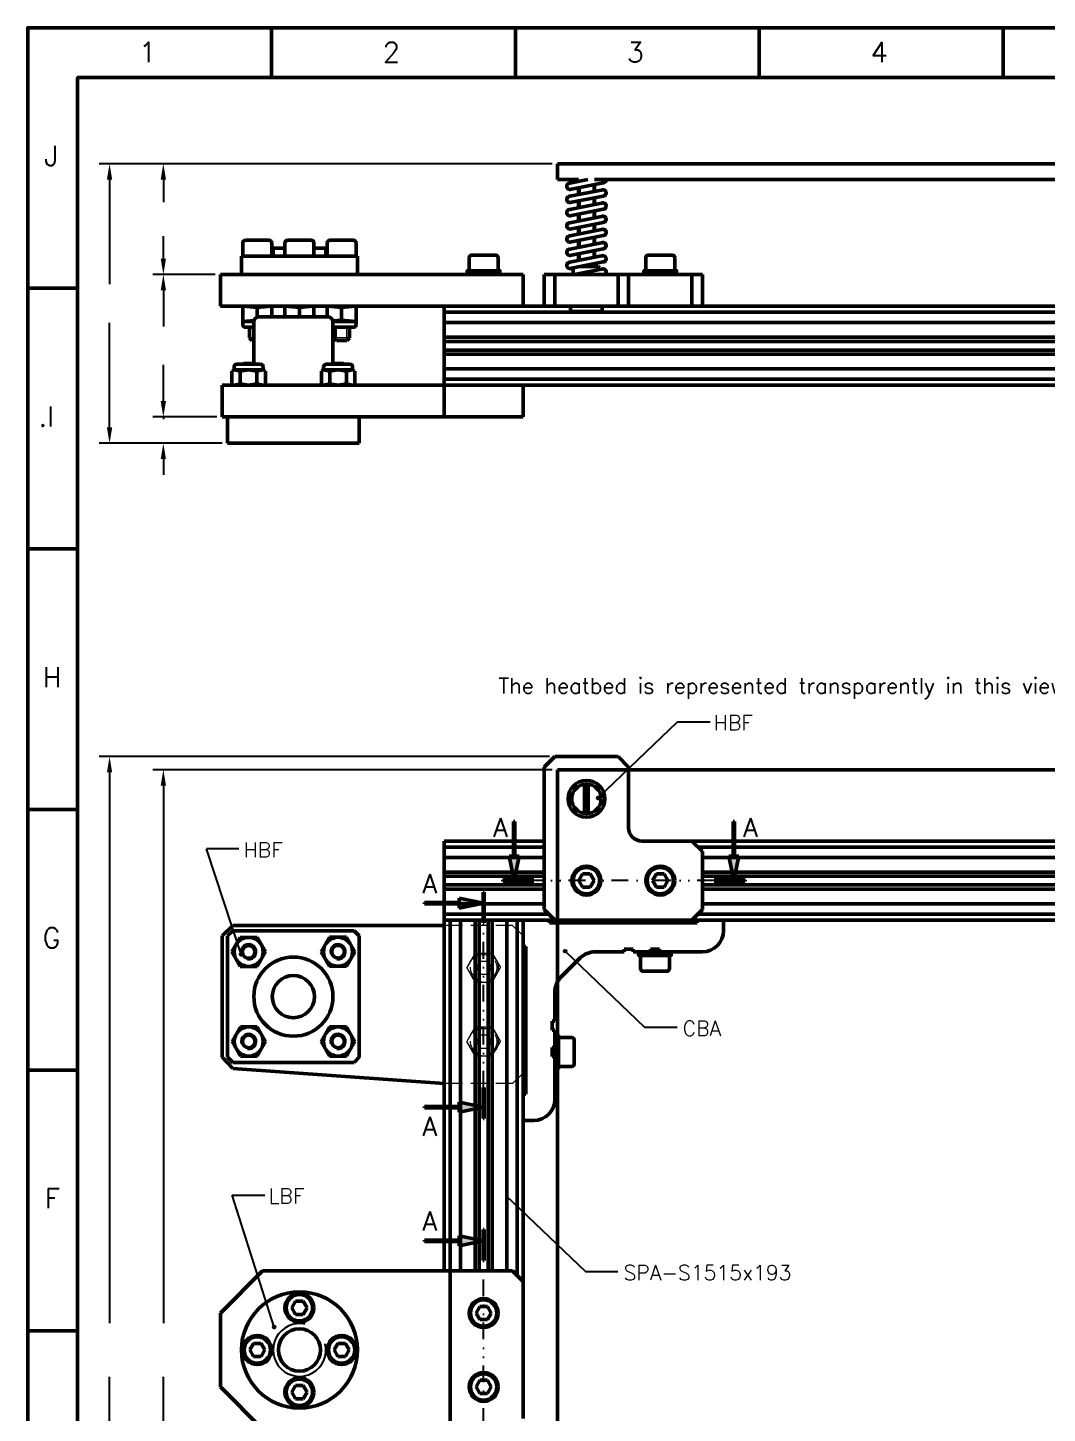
# Model space of a CAD drawing. Extents: x 20728 to 21422, y -7306 to -6812.
# Drawn here: x 20728 to 20921.4, y -7074.6 to -6811.9 of the extents above; entities that cross this region are included whole.
import ezdxf

# ---------------------------------------------------------------- set-up
doc = ezdxf.new("R2010")
doc.units = 0
doc.header["$PDMODE"] = 34
doc.linetypes.add('DASHED', pattern=[19.05, 12.7, -6.35])
doc.linetypes.add('DIVIDE', pattern=[31.75, 12.7, -6.35, 0, -6.35, 0, -6.35])
doc.layers.get('0').update_dxf_attribs({"lineweight": 0})
for name, color, linetype in [('Corte', 130, 'DIVIDE'), ('Cotas', 90, 'Continuous'), ('Hachura', 9, 'Continuous')]:
    doc.layers.add(name, color=color, linetype=linetype)
for name, color, linetype, lineweight in [('Fixação e Transmissão', 5, 'Continuous', 50), ('Fixações', 140, 'Continuous', 50), ('Guias', 30, 'Continuous', 50), ('Linha tracejada', 254, 'DASHED', 15), ('Perfis e Cantoneiras', 2, 'Continuous', 50), ('Peças Usinadas', 120, 'Continuous', 50)]:
    doc.layers.add(name, color=color, linetype=linetype, lineweight=lineweight)
doc.styles.get("Standard").update_dxf_attribs({"font": 'romans.shx'})
doc.dimstyles.get("Standard").update_dxf_attribs({"dimtxt": 3, "dimasz": 3, "dimexe": 2, "dimexo": 1, "dimgap": 1, "dimtad": 0, "dimtoh": 1, "dimcen": 0.09, "dimadec": 0, "dimazin": 0, "dimtfac": 1, "dimtdec": 4, "dimtofl": 0, "dimtmove": 0, "dimatfit": 3, "dimfxl": 1, "dimtolj": 1, "dimtzin": 0, "dimarcsym": 0})

# ---------------------------------------------------------------- blocks, each defined once
blk = doc.blocks.new('*D_1d')
at = {"color": 0, "linetype": 'ByBlock', "lineweight": -2}
for p, q in [((20763.59, -6858.7), (20751.77, -6858.7)), ((20753.77, -6861.7), (20753.77, -6868.56)), ((20753.77, -6882.7), (20753.77, -6875.85)), ((20763.94, -6885.7), (20751.77, -6885.7))]:
    blk.add_line(p, q, dxfattribs=at)
for points in [[(20753.77, -6858.7), (20753.27, -6861.7), (20753.77, -6858.7), (20754.27, -6861.7)], [(20753.77, -6885.7), (20754.27, -6882.7), (20753.77, -6885.7), (20753.27, -6882.7)]]:
    blk.add_solid(points, dxfattribs=at)
at = {"layer": 'Defpoints', "color": 0, "linetype": 'ByBlock', "lineweight": 0}
for p in [(20753.77, -6858.7), (20764.59, -6858.7), (20753.77, -6885.7), (20764.94, -6885.7)]:
    blk.add_point(p, dxfattribs=at)
blk = doc.blocks.new('*D_1e')
at = {"color": 0, "linetype": 'ByBlock', "lineweight": -2}
for p, q in [((20827.53, -6837.7), (20751.77, -6837.7)), ((20753.77, -6840.7), (20753.77, -6844.99)), ((20753.77, -6855.7), (20753.77, -6851.42)), ((20762.59, -6858.7), (20751.77, -6858.7))]:
    blk.add_line(p, q, dxfattribs=at)
for points in [[(20753.77, -6837.7), (20753.27, -6840.7), (20753.77, -6837.7), (20754.27, -6840.7)], [(20753.77, -6858.7), (20754.27, -6855.7), (20753.77, -6858.7), (20753.27, -6855.7)]]:
    blk.add_solid(points, dxfattribs=at)
at = {"layer": 'Defpoints', "color": 0, "linetype": 'ByBlock', "lineweight": 0}
for p in [(20753.77, -6837.7), (20828.53, -6837.7), (20753.77, -6858.7), (20763.59, -6858.7)]:
    blk.add_point(p, dxfattribs=at)
blk = doc.blocks.new('*D_1f')
at = {"color": 0, "linetype": 'ByBlock', "lineweight": -2}
for p, q in [((20753.77, -6882.7), (20753.77, -6879.7)), ((20763.94, -6885.7), (20751.77, -6885.7)), ((20753.77, -6885.7), (20753.77, -6886.15)), ((20764.93, -6890.7), (20751.77, -6890.7)), ((20753.77, -6890.7), (20753.77, -6890.58)), ((20753.77, -6893.7), (20753.77, -6896.7))]:
    blk.add_line(p, q, dxfattribs=at)
for points in [[(20753.77, -6885.7), (20754.27, -6882.7), (20753.77, -6885.7), (20753.27, -6882.7)], [(20753.77, -6890.7), (20753.27, -6893.7), (20753.77, -6890.7), (20754.27, -6893.7)]]:
    blk.add_solid(points, dxfattribs=at)
at = {"layer": 'Defpoints', "color": 0, "linetype": 'ByBlock', "lineweight": 0}
for p in [(20753.77, -6885.7), (20764.94, -6885.7), (20753.77, -6890.7), (20765.93, -6890.7)]:
    blk.add_point(p, dxfattribs=at)
blk = doc.blocks.new('*D_1g')
at = {"color": 0, "linetype": 'ByBlock', "lineweight": -2}
for p, q in [((20826.53, -6837.7), (20741.57, -6837.7)), ((20743.57, -6840.7), (20743.57, -6860.56)), ((20743.57, -6887.7), (20743.57, -6867.85)), ((20764.93, -6890.7), (20741.57, -6890.7))]:
    blk.add_line(p, q, dxfattribs=at)
for points in [[(20743.57, -6837.7), (20743.07, -6840.7), (20743.57, -6837.7), (20744.07, -6840.7)], [(20743.57, -6890.7), (20744.07, -6887.7), (20743.57, -6890.7), (20743.07, -6887.7)]]:
    blk.add_solid(points, dxfattribs=at)
at = {"layer": 'Defpoints', "color": 0, "linetype": 'ByBlock', "lineweight": 0}
for p in [(20743.57, -6837.7), (20827.53, -6837.7), (20743.57, -6890.7), (20765.93, -6890.7)]:
    blk.add_point(p, dxfattribs=at)
blk = doc.blocks.new('*D_1w')
at = {"color": 0, "linetype": 'ByBlock', "lineweight": -2}
for p, q in [((20827.53, -6952.61), (20751.77, -6952.61)), ((20753.77, -6955.61), (20753.77, -7057.54)), ((20753.77, -7169.61), (20753.77, -7067.69)), ((20827.53, -7172.61), (20751.77, -7172.61))]:
    blk.add_line(p, q, dxfattribs=at)
for points in [[(20753.77, -6952.61), (20753.27, -6955.61), (20753.77, -6952.61), (20754.27, -6955.61)], [(20753.77, -7172.61), (20754.27, -7169.61), (20753.77, -7172.61), (20753.27, -7169.61)]]:
    blk.add_solid(points, dxfattribs=at)
at = {"layer": 'Defpoints', "color": 0, "linetype": 'ByBlock', "lineweight": 0}
for p in [(20753.77, -6952.61), (20828.53, -6952.61), (20753.77, -7172.61), (20828.53, -7172.61)]:
    blk.add_point(p, dxfattribs=at)
blk = doc.blocks.new('*D_1x')
at = {"color": 0, "linetype": 'ByBlock', "lineweight": -2}
for p, q in [((20827.03, -6950.11), (20741.57, -6950.11)), ((20743.57, -6953.11), (20743.57, -7057.54)), ((20743.57, -7172.11), (20743.57, -7067.69)), ((20827.03, -7175.11), (20741.57, -7175.11))]:
    blk.add_line(p, q, dxfattribs=at)
for points in [[(20743.57, -6950.11), (20743.07, -6953.11), (20743.57, -6950.11), (20744.07, -6953.11)], [(20743.57, -7175.11), (20744.07, -7172.11), (20743.57, -7175.11), (20743.07, -7172.11)]]:
    blk.add_solid(points, dxfattribs=at)
at = {"layer": 'Defpoints', "color": 0, "linetype": 'ByBlock', "lineweight": 0}
for p in [(20743.57, -6950.11), (20828.03, -6950.11), (20743.57, -7175.11), (20828.03, -7175.11)]:
    blk.add_point(p, dxfattribs=at)

msp = doc.modelspace()

# ---------------------------------------------------------------- hatches: boundary and pattern name
at = {"layer": 'Cotas'}
h = msp.add_hatch(color=256, dxfattribs=at)
h.dxf.hatch_style = 1
h.paths.add_polyline_path([(20836.504, -6957.955, -0.2411741), (20836.396, -6958.165, -0.6113775), (20835.987, -6957.955, -1), (20836.504, -6957.955)])
h = msp.add_hatch(color=256, dxfattribs=at)
h.dxf.hatch_style = 1
h.paths.add_polyline_path([(20768.27, -6987.595, 0.2411741), (20768.377, -6987.805, 0.6113775), (20768.787, -6987.595, 1), (20768.27, -6987.595)])
h = msp.add_hatch(color=256, dxfattribs=at)
h.dxf.hatch_style = 1
h.paths.add_polyline_path([(20830.231, -6986.984, 0.2411741), (20830.124, -6986.775, 0.6113775), (20829.714, -6986.984, 1), (20830.231, -6986.984)])
h = msp.add_hatch(color=256, dxfattribs=at)
h.dxf.hatch_style = 1
h.paths.add_polyline_path([(20775.056, -7058.26, -0.2411741), (20774.949, -7058.47, -0.6113775), (20774.539, -7058.26, -1), (20775.056, -7058.26)])
at = {"layer": 'Perfis e Cantoneiras'}
h = msp.add_hatch(color=130, dxfattribs=at)
h.dxf.hatch_style = 1
h.paths.add_polyline_path([(20820.421, -6962.426), (20820.421, -6969.001), (20820.196, -6969.001), (20820.196, -6962.426), (20820.421, -6962.426)])
h = msp.add_hatch(color=130, dxfattribs=at)
h.dxf.hatch_style = 1
h.paths.add_polyline_path([(20861.874, -6962.426), (20861.874, -6969.001), (20862.099, -6969.001), (20862.099, -6962.426), (20861.874, -6962.426)])
h = msp.add_hatch(color=130, dxfattribs=at)
h.dxf.hatch_style = 1
h.paths.add_polyline_path([(20821.26, -6969.001), (20820.309, -6973.615), (20819.358, -6969.001), (20820.309, -6969.001), (20821.26, -6969.001)])
h = msp.add_hatch(color=130, dxfattribs=at)
h.dxf.hatch_style = 1
h.paths.add_polyline_path([(20861.036, -6969.001), (20861.987, -6973.615), (20862.937, -6969.001), (20861.987, -6969.001), (20861.036, -6969.001)])
h = msp.add_hatch(color=130, dxfattribs=at)
h.dxf.hatch_style = 1
h.paths.add_polyline_path([(20824.043, -6973.502), (20824.043, -6973.615), (20824.043, -6973.727), (20818.188, -6973.727), (20818.188, -6973.502), (20820.286, -6973.502), (20820.309, -6973.615), (20820.332, -6973.502), (20824.043, -6973.502)])
h = msp.add_hatch(color=130, dxfattribs=at)
h.dxf.hatch_style = 1
h.paths.add_polyline_path([(20858.252, -6973.502), (20858.252, -6973.615), (20858.252, -6973.727), (20864.108, -6973.727), (20864.108, -6973.502), (20862.01, -6973.502), (20861.987, -6973.615), (20861.964, -6973.502), (20858.252, -6973.502)])
h = msp.add_hatch(color=130, dxfattribs=at)
h.dxf.hatch_style = 1
h.paths.add_polyline_path([(20809.916, -6978.855), (20814.53, -6977.904), (20809.916, -6976.954), (20809.916, -6977.904), (20809.916, -6978.855)])
h = msp.add_hatch(color=130, dxfattribs=at)
h.dxf.hatch_style = 1
h.paths.add_polyline_path([(20814.417, -6981.639), (20814.53, -6981.639), (20814.642, -6981.639), (20814.642, -6975.784), (20814.417, -6975.784), (20814.417, -6977.881), (20814.53, -6977.904), (20814.417, -6977.928), (20814.417, -6981.639)])
h = msp.add_hatch(color=130, dxfattribs=at)
h.dxf.hatch_style = 1
h.paths.add_polyline_path([(20803.341, -6978.017), (20809.916, -6978.017), (20809.916, -6977.792), (20803.341, -6977.792), (20803.341, -6978.017)])
h = msp.add_hatch(color=130, dxfattribs=at)
h.dxf.hatch_style = 1
h.paths.add_polyline_path([(20814.417, -7012.848), (20814.53, -7012.848), (20814.642, -7012.848), (20814.642, -7018.703), (20814.417, -7018.703), (20814.417, -7016.605), (20814.53, -7016.582), (20814.417, -7016.559), (20814.417, -7012.848)])
h = msp.add_hatch(color=130, dxfattribs=at)
h.dxf.hatch_style = 1
h.paths.add_polyline_path([(20803.341, -7016.47), (20809.916, -7016.47), (20809.916, -7016.695), (20803.341, -7016.695), (20803.341, -7016.47)])
h = msp.add_hatch(color=130, dxfattribs=at)
h.dxf.hatch_style = 1
h.paths.add_polyline_path([(20809.916, -7015.632), (20814.53, -7016.582), (20809.916, -7017.533), (20809.916, -7016.582), (20809.916, -7015.632)])
h = msp.add_hatch(color=130, dxfattribs=at)
h.dxf.hatch_style = 1
h.paths.add_polyline_path([(20814.417, -7045.639), (20814.53, -7045.639), (20814.642, -7045.639), (20814.642, -7039.784), (20814.417, -7039.784), (20814.417, -7041.881), (20814.53, -7041.904), (20814.417, -7041.928), (20814.417, -7045.639)])
h = msp.add_hatch(color=130, dxfattribs=at)
h.dxf.hatch_style = 1
h.paths.add_polyline_path([(20803.341, -7042.017), (20809.916, -7042.017), (20809.916, -7041.792), (20803.341, -7041.792), (20803.341, -7042.017)])
h = msp.add_hatch(color=130, dxfattribs=at)
h.dxf.hatch_style = 1
h.paths.add_polyline_path([(20809.916, -7042.855), (20814.53, -7041.904), (20809.916, -7040.954), (20809.916, -7041.904), (20809.916, -7042.855)])

# ---------------------------------------------------------------- linework, layer by layer
at = {"layer": 'Corte', "ltscale": 0.25}
for p, q in [((20858.236, -6973.615), (20824.043, -6973.615)), ((20814.53, -7012.843), (20814.53, -6981.639)), ((20814.53, -7076.843), (20814.53, -7045.639))]:
    msp.add_line(p, q, dxfattribs=at)
at = {"layer": 'Cotas'}
for p, q in [((20836.245, -6957.955), (20851.311, -6943.511)), ((20851.311, -6943.511), (20857.487, -6943.511)), ((20768.114, -6967.585), (20761.938, -6967.585)), ((20768.528, -6987.595), (20761.938, -6967.585)), ((20829.973, -6986.984), (20845.039, -7001.428)), ((20845.039, -7001.428), (20851.214, -7001.428)), ((20766.857, -7033.235), (20773.032, -7033.235)), ((20774.798, -7058.26), (20766.857, -7033.235)), ((20818.767, -7033.308), (20833.833, -7047.752)), ((20833.833, -7047.752), (20840.009, -7047.752))]:
    msp.add_line(p, q, dxfattribs=at)
for centre in [(20836.245, -6957.955), (20768.528, -6987.595), (20829.973, -6986.984), (20774.798, -7058.26)]:
    msp.add_circle(centre, 0.259, dxfattribs=at)
at = {"layer": 'Fixação e Transmissão'}
for p, q in [((20828.53, -6840.705), (20828.53, -6837.705)), ((20828.53, -6837.705), (21048.53, -6837.705)), ((20832.53, -6840.705), (20828.53, -6840.705)), ((20830.88, -6841.38), (20834.282, -6840.705)), ((20832.53, -6840.705), (20832.53, -6841.052)), ((21048.53, -6840.705), (20835.53, -6840.705)), ((20835.53, -6840.705), (20837.779, -6840.705)), ((20830.88, -6842.58), (20837.18, -6841.33)), ((20830.88, -6843.88), (20837.18, -6842.63)), ((20832.53, -6842.252), (20832.53, -6843.552)), ((20835.53, -6841.657), (20835.53, -6842.957)), ((20830.88, -6845.08), (20837.18, -6843.83)), ((20830.88, -6846.38), (20837.18, -6845.13)), ((20832.53, -6844.752), (20832.53, -6846.052)), ((20835.53, -6844.157), (20835.53, -6845.457)), ((20830.88, -6847.58), (20837.18, -6846.33)), ((20830.88, -6848.88), (20837.18, -6847.63)), ((20832.53, -6847.252), (20832.53, -6848.552)), ((20835.53, -6846.657), (20835.53, -6847.957)), ((20830.88, -6850.08), (20837.18, -6848.83)), ((20830.88, -6851.38), (20837.18, -6850.13)), ((20830.88, -6852.58), (20837.18, -6851.33)), ((20832.53, -6849.752), (20832.53, -6851.052)), ((20835.53, -6849.157), (20835.53, -6850.457)), ((20773.84, -6852.205), (20769.34, -6852.205)), ((20774.59, -6853.705), (20774.59, -6855.205)), ((20776.84, -6853.705), (20774.59, -6853.705)), ((20781.84, -6852.205), (20777.34, -6852.205)), ((20784.59, -6853.705), (20782.34, -6853.705)), ((20784.59, -6853.705), (20784.59, -6855.205)), ((20789.84, -6852.205), (20785.34, -6852.205)), ((20830.88, -6853.88), (20837.18, -6852.63)), ((20830.88, -6855.08), (20837.18, -6853.83)), ((20832.53, -6852.252), (20832.53, -6853.552)), ((20835.53, -6851.657), (20835.53, -6852.957)), ((20768.59, -6855.205), (20768.59, -6858.705)), ((20790.59, -6855.205), (20768.59, -6855.205)), ((20774.34, -6855.205), (20768.84, -6855.205)), ((20782.34, -6855.205), (20776.84, -6855.205)), ((20790.34, -6855.205), (20784.84, -6855.205)), ((20790.59, -6855.205), (20790.59, -6858.705)), ((20816.78, -6855.005), (20812.28, -6855.005)), ((20830.88, -6856.38), (20837.18, -6855.13)), ((20830.88, -6857.58), (20837.18, -6856.33)), ((20832.53, -6854.752), (20832.53, -6856.052)), ((20835.53, -6854.157), (20835.53, -6855.457)), ((20850.28, -6855.005), (20845.78, -6855.005)), ((20790.59, -6858.705), (20768.59, -6858.705)), ((20817.28, -6858.005), (20811.78, -6858.005)), ((20814.53, -6858.705), (20814.342, -6858.005)), ((20814.717, -6858.704), (20814.53, -6858.005)), ((20831.762, -6858.705), (20837.18, -6857.63)), ((20835.53, -6856.657), (20835.53, -6857.205)), ((20837.546, -6858.705), (20836.53, -6858.705)), ((20850.78, -6858.005), (20845.28, -6858.005)), ((20848.03, -6858.705), (20847.842, -6858.005)), ((20848.217, -6858.704), (20848.03, -6858.005)), ((20774.34, -6864.705), (20768.84, -6864.705)), ((20768.84, -6864.705), (20771.59, -6864.95)), ((20768.84, -6864.705), (20768.84, -6868.205)), ((20774.34, -6864.705), (20771.59, -6864.95)), ((20771.59, -6864.95), (20771.59, -6866.764)), ((20774.34, -6864.705), (20774.34, -6866.705)), ((20782.34, -6864.705), (20776.84, -6864.705)), ((20776.84, -6864.705), (20779.59, -6864.95)), ((20776.84, -6864.705), (20776.84, -6866.705)), ((20782.34, -6864.705), (20779.59, -6864.95)), ((20779.59, -6864.95), (20779.59, -6866.705)), ((20782.34, -6864.705), (20782.34, -6866.705)), ((20790.34, -6864.705), (20784.84, -6864.705)), ((20784.84, -6864.705), (20787.59, -6864.95)), ((20784.84, -6864.705), (20784.84, -6866.705)), ((20790.34, -6864.705), (20787.59, -6864.95)), ((20787.59, -6864.95), (20787.59, -6867.359)), ((20790.34, -6864.705), (20790.34, -6868.205)), ((20768.84, -6867.605), (20770.972, -6867.414)), ((20770.934, -6867.605), (20768.84, -6867.605)), ((20770.929, -6868.705), (20769.34, -6868.705)), ((20770.09, -6868.705), (20770.09, -6870.705)), ((20785.91, -6867.509), (20787.59, -6867.359)), ((20790.34, -6867.605), (20785.924, -6867.605)), ((20789.84, -6868.705), (20785.929, -6868.705)), ((20786.09, -6868.705), (20786.09, -6870.705)), ((20790.34, -6867.605), (20787.59, -6867.359)), ((20789.09, -6868.705), (20789.09, -6870.705)), ((20770.59, -6871.205), (20770.09, -6870.705)), ((20770.929, -6871.205), (20770.59, -6871.205)), ((20786.59, -6871.205), (20786.09, -6870.705)), ((20788.59, -6871.205), (20786.59, -6871.205)), ((20788.59, -6871.205), (20789.09, -6870.705)), ((20767.197, -6876.805), (20766.772, -6877.05)), ((20766.772, -6879.459), (20766.772, -6877.05)), ((20767.197, -6876.805), (20767.197, -6876.205)), ((20772.697, -6876.805), (20767.197, -6876.805)), ((20767.197, -6876.805), (20768.36, -6877.05)), ((20772.197, -6875.705), (20767.697, -6875.705)), ((20768.36, -6877.05), (20769.947, -6876.805)), ((20768.36, -6879.459), (20768.36, -6877.05)), ((20768.947, -6875.605), (20768.847, -6875.705)), ((20770.947, -6875.605), (20768.947, -6875.605)), ((20771.535, -6877.05), (20769.947, -6876.805)), ((20770.947, -6875.605), (20771.047, -6875.705)), ((20772.697, -6876.805), (20771.535, -6877.05)), ((20771.535, -6879.459), (20771.535, -6877.05)), ((20772.697, -6876.805), (20772.697, -6876.205)), ((20772.697, -6876.805), (20773.123, -6877.05)), ((20773.123, -6879.459), (20773.123, -6877.05)), ((20784.168, -6876.805), (20783.743, -6877.05)), ((20783.743, -6879.459), (20783.743, -6877.05)), ((20784.168, -6876.805), (20784.168, -6876.205)), ((20789.668, -6876.805), (20784.168, -6876.805)), ((20784.168, -6876.805), (20785.33, -6877.05)), ((20789.168, -6875.705), (20784.668, -6875.705)), ((20785.33, -6877.05), (20786.918, -6876.805)), ((20785.33, -6879.459), (20785.33, -6877.05)), ((20785.918, -6875.605), (20785.818, -6875.705)), ((20787.918, -6875.605), (20785.918, -6875.605)), ((20788.506, -6877.05), (20786.918, -6876.805)), ((20787.918, -6875.605), (20788.018, -6875.705)), ((20789.668, -6876.805), (20788.506, -6877.05)), ((20788.506, -6879.459), (20788.506, -6877.05)), ((20789.668, -6876.805), (20789.668, -6876.205)), ((20789.668, -6876.805), (20790.093, -6877.05)), ((20790.093, -6879.459), (20790.093, -6877.05)), ((20767.197, -6879.705), (20766.772, -6879.459)), ((20767.197, -6879.705), (20768.36, -6879.459)), ((20772.697, -6879.705), (20767.197, -6879.705)), ((20768.36, -6879.459), (20769.947, -6879.705)), ((20771.535, -6879.459), (20769.947, -6879.705)), ((20772.697, -6879.705), (20771.535, -6879.459)), ((20772.697, -6879.705), (20773.123, -6879.459)), ((20784.168, -6879.705), (20783.743, -6879.459)), ((20784.168, -6879.705), (20785.33, -6879.459)), ((20789.668, -6879.705), (20784.168, -6879.705)), ((20785.33, -6879.459), (20786.918, -6879.705)), ((20788.506, -6879.459), (20786.918, -6879.705)), ((20789.668, -6879.705), (20788.506, -6879.459)), ((20789.668, -6879.705), (20790.093, -6879.459)), ((21048.53, -6952.615), (20828.53, -6952.615)), ((20828.53, -6952.615), (20828.53, -7172.615)), ((20833.308, -6972.365), (20832.587, -6973.615)), ((20833.308, -6974.864), (20832.587, -6973.615)), ((20833.308, -6972.365), (20834.751, -6972.365)), ((20834.751, -6972.365), (20835.472, -6973.615)), ((20834.751, -6974.864), (20835.472, -6973.615)), ((20847.308, -6972.365), (20846.587, -6973.615)), ((20847.308, -6974.864), (20846.587, -6973.615)), ((20847.308, -6972.365), (20848.751, -6972.365)), ((20848.751, -6972.365), (20849.472, -6973.615)), ((20848.751, -6974.864), (20849.472, -6973.615)), ((20833.308, -6974.864), (20834.751, -6974.864)), ((20847.308, -6974.864), (20848.751, -6974.864)), ((20845.53, -6981.115), (20845.53, -6981.615)), ((20848.53, -6981.115), (20848.53, -6981.615)), ((20768.365, -6984.376), (20766.776, -6987.129)), ((20771.544, -6984.376), (20773.134, -6987.129)), ((20771.544, -6984.376), (20771.544, -6984.376)), ((20785.313, -6984.354), (20783.724, -6987.107)), ((20788.493, -6984.354), (20790.082, -6987.107)), ((20788.493, -6984.354), (20788.493, -6984.354)), ((20768.365, -6989.883), (20766.776, -6987.129)), ((20771.544, -6989.883), (20773.134, -6987.129)), ((20785.313, -6989.86), (20783.724, -6987.107)), ((20788.493, -6989.86), (20790.082, -6987.107)), ((20849.78, -6987.815), (20844.28, -6987.815)), ((20847.03, -6987.115), (20846.842, -6987.815)), ((20847.217, -6987.115), (20847.03, -6987.815)), ((20849.28, -6990.815), (20844.78, -6990.815)), ((20768.387, -7001.369), (20766.798, -7004.122)), ((20771.567, -7001.369), (20773.156, -7004.122)), ((20771.567, -7001.369), (20771.567, -7001.369)), ((20785.313, -7001.369), (20783.724, -7004.122)), ((20788.493, -7001.369), (20790.082, -7004.122)), ((20788.493, -7001.369), (20788.493, -7001.369)), ((20828.73, -7003.365), (20828.73, -7008.865)), ((20768.387, -7006.875), (20766.798, -7004.122)), ((20771.567, -7006.875), (20773.156, -7004.122)), ((20785.313, -7006.875), (20783.724, -7004.122)), ((20788.493, -7006.875), (20790.082, -7004.122)), ((20822.03, -7004.615), (20822.53, -7004.615)), ((20828.03, -7005.927), (20828.73, -7006.115)), ((20828.03, -7006.115), (20828.73, -7006.302)), ((20831.73, -7003.865), (20831.73, -7008.365)), ((20822.03, -7007.615), (20822.53, -7007.615)), ((20778.868, -7053.365), (20778.147, -7054.615)), ((20780.311, -7053.365), (20778.868, -7053.365)), ((20780.311, -7053.365), (20781.032, -7054.615)), ((20778.868, -7055.864), (20778.147, -7054.615)), ((20780.311, -7055.864), (20778.868, -7055.864)), ((20780.311, -7055.864), (20781.032, -7054.615)), ((20813.808, -7054.365), (20813.087, -7055.615)), ((20813.808, -7056.864), (20813.087, -7055.615)), ((20813.808, -7054.365), (20815.251, -7054.365)), ((20815.251, -7054.365), (20815.972, -7055.615)), ((20815.251, -7056.864), (20815.972, -7055.615)), ((20813.808, -7056.864), (20815.251, -7056.864)), ((20770.868, -7061.365), (20770.147, -7062.615)), ((20772.311, -7061.365), (20770.868, -7061.365)), ((20772.311, -7061.365), (20773.032, -7062.615)), ((20786.868, -7061.365), (20786.147, -7062.615)), ((20788.311, -7061.365), (20786.868, -7061.365)), ((20788.311, -7061.365), (20789.032, -7062.615)), ((20770.868, -7063.864), (20770.147, -7062.615)), ((20772.311, -7063.864), (20770.868, -7063.864)), ((20772.311, -7063.864), (20773.032, -7062.615)), ((20786.868, -7063.864), (20786.147, -7062.615)), ((20788.311, -7063.864), (20786.868, -7063.864)), ((20788.311, -7063.864), (20789.032, -7062.615)), ((20778.868, -7069.365), (20778.147, -7070.615)), ((20780.311, -7069.365), (20778.868, -7069.365)), ((20780.311, -7069.365), (20781.032, -7070.615)), ((20813.808, -7068.365), (20813.087, -7069.615)), ((20813.808, -7068.365), (20815.251, -7068.365)), ((20815.251, -7068.365), (20815.972, -7069.615)), ((20778.868, -7071.864), (20778.147, -7070.615)), ((20780.311, -7071.864), (20778.868, -7071.864)), ((20780.311, -7071.864), (20781.032, -7070.615)), ((20813.808, -7070.864), (20813.087, -7069.615)), ((20813.808, -7070.864), (20815.251, -7070.864)), ((20815.251, -7070.864), (20815.972, -7069.615))]:
    msp.add_line(p, q, dxfattribs=at)
at = {"layer": 'Fixação e Transmissão', "ltscale": 0.1}
for p, q in [((20768.84, -6855.205), (20768.84, -6852.705)), ((20774.34, -6855.205), (20774.34, -6852.705)), ((20776.84, -6855.205), (20776.84, -6852.705)), ((20782.34, -6855.205), (20782.34, -6852.705)), ((20784.84, -6855.205), (20784.84, -6852.705)), ((20790.34, -6855.205), (20790.34, -6852.705)), ((20811.78, -6858.005), (20811.78, -6855.505)), ((20817.28, -6858.005), (20817.28, -6855.505)), ((20845.28, -6858.005), (20845.28, -6855.505)), ((20850.78, -6858.005), (20850.78, -6855.505)), ((20833.68, -6955.337), (20833.68, -6960.893)), ((20834.38, -6955.337), (20834.38, -6960.893)), ((20768.365, -6984.376), (20771.544, -6984.376)), ((20785.313, -6984.354), (20788.493, -6984.354)), ((20844.28, -6987.815), (20844.28, -6990.315)), ((20849.78, -6987.815), (20849.78, -6990.315)), ((20768.365, -6989.883), (20771.544, -6989.883)), ((20785.313, -6989.86), (20788.493, -6989.86)), ((20768.387, -7001.369), (20771.567, -7001.369)), ((20785.313, -7001.369), (20788.493, -7001.369)), ((20828.73, -7003.365), (20831.23, -7003.365)), ((20768.387, -7006.875), (20771.567, -7006.875)), ((20785.313, -7006.875), (20788.493, -7006.875)), ((20828.73, -7008.865), (20831.23, -7008.865))]:
    msp.add_line(p, q, dxfattribs=at)
at = {"layer": 'Fixação e Transmissão', "flags": 128}
for points in [[(20817.63, -6858.705), (20811.43, -6858.705), (20811.43, -6858.005), (20817.63, -6858.005)], [(20851.13, -6858.705), (20844.93, -6858.705), (20844.93, -6858.005), (20851.13, -6858.005)], [(20850.13, -6987.115), (20843.93, -6987.115), (20843.93, -6987.815), (20850.13, -6987.815)], [(20828.03, -7003.015), (20828.03, -7009.215), (20828.73, -7009.215), (20828.73, -7003.015)]]:
    msp.add_lwpolyline(points, close=True, dxfattribs=at)
at = {"layer": 'Fixação e Transmissão'}
for centre, radius in [((20834.03, -6958.115), 3.5), ((20834.03, -6958.115), 2.8), ((20834.03, -6973.615), 2.75), ((20834.03, -6973.615), 2.5), ((20848.03, -6973.615), 2.75), ((20848.03, -6973.615), 2.5), ((20769.955, -6987.129), 2.753), ((20786.903, -6987.107), 2.753), ((20769.955, -6987.129), 1.201), ((20786.903, -6987.107), 1.201), ((20778.44, -6995.615), 4), ((20769.977, -7004.122), 2.753), ((20769.977, -7004.122), 1.201), ((20786.903, -7004.122), 2.753), ((20786.903, -7004.122), 1.201), ((20779.59, -7062.615), 11), ((20779.59, -7054.615), 2.75), ((20779.59, -7054.615), 2.5), ((20814.53, -7055.615), 2.75), ((20814.53, -7055.615), 2.5), ((20779.59, -7062.615), 4), ((20771.59, -7062.615), 2.75), ((20771.59, -7062.615), 2.5), ((20787.59, -7062.615), 2.75), ((20787.59, -7062.615), 2.5), ((20779.59, -7070.615), 2.75), ((20779.59, -7070.615), 2.5), ((20814.53, -7069.615), 2.75), ((20814.53, -7069.615), 2.5)]:
    msp.add_circle(centre, radius, dxfattribs=at)
for centre, radius, start, end in [((20837.18, -6840.73), 0.6, 270, 2.38802), ((20830.88, -6841.98), 0.6, 90, 292.44492), ((20837.18, -6843.23), 0.6, 270, 112.44492), ((20830.88, -6844.48), 0.6, 90, 292.44492), ((20837.18, -6845.73), 0.6, 270, 112.44492), ((20830.88, -6846.98), 0.6, 90, 292.44492), ((20837.18, -6848.23), 0.6, 270, 112.44492), ((20830.88, -6849.48), 0.6, 90, 292.44492), ((20837.18, -6850.73), 0.6, 270, 112.44492), ((20769.34, -6852.705), 0.5, 90, 180), ((20773.84, -6852.705), 0.5, 0, 90), ((20777.34, -6852.705), 0.5, 90, 180), ((20781.84, -6852.705), 0.5, 0, 90), ((20785.34, -6852.705), 0.5, 90, 180), ((20789.84, -6852.705), 0.5, 0, 90), ((20830.88, -6851.98), 0.6, 90, 292.44492), ((20830.88, -6854.48), 0.6, 90, 292.44492), ((20837.18, -6853.23), 0.6, 270, 112.44492), ((20812.28, -6855.505), 0.5, 90, 180), ((20816.78, -6855.505), 0.5, 0, 90), ((20830.88, -6856.98), 0.6, 90, 292.44492), ((20837.18, -6855.73), 0.6, 270, 112.44492), ((20845.78, -6855.505), 0.5, 90, 180), ((20850.28, -6855.505), 0.5, 0, 90), ((20837.18, -6858.23), 0.6, 307.65846, 112.44492), ((20769.34, -6868.205), 0.5, 180, 270), ((20789.84, -6868.205), 0.5, 270, 360), ((20767.697, -6876.205), 0.5, 90, 180), ((20772.197, -6876.205), 0.5, 0, 90), ((20784.668, -6876.205), 0.5, 90, 180), ((20789.168, -6876.205), 0.5, 0, 90), ((20844.78, -6990.315), 0.5, 180, 270), ((20849.28, -6990.315), 0.5, 270, 360), ((20831.23, -7003.865), 0.5, 360, 90), ((20831.23, -7008.365), 0.5, 270, 360)]:
    msp.add_arc(centre, radius, start, end, dxfattribs=at)
at = {"layer": 'Fixações'}
for p, q in [((20831.535, -6857.45), (20831.53, -6857.455)), ((20831.53, -6858.705), (20831.53, -6857.455)), ((20836.28, -6857.205), (20832.77, -6857.205)), ((20836.53, -6857.455), (20836.28, -6857.205)), ((20836.53, -6857.758), (20836.53, -6857.455)), ((20831.03, -6865.705), (20831.03, -6864.705)), ((20831.03, -6865.705), (20837.03, -6865.705)), ((20837.03, -6865.705), (20837.03, -6864.705))]:
    msp.add_line(p, q, dxfattribs=at)
at = {"layer": 'Guias'}
for p, q in [((20771.929, -6866.705), (20784.929, -6866.705)), ((20770.929, -6867.705), (20770.929, -6875.605)), ((20785.929, -6867.705), (20785.929, -6875.605)), ((20765.933, -6885.705), (20790.933, -6885.705)), ((20765.933, -6890.705), (20790.933, -6890.705)), ((20765.94, -6984.115), (20766.94, -6983.115)), ((20765.94, -7007.115), (20765.94, -6984.115)), ((20766.94, -6983.115), (20789.94, -6983.115)), ((20789.94, -6983.115), (20790.94, -6984.115)), ((20790.94, -7007.115), (20790.94, -6984.115)), ((20765.94, -7007.115), (20766.94, -7008.115)), ((20766.94, -7008.115), (20789.94, -7008.115)), ((20789.94, -7008.115), (20790.94, -7007.115))]:
    msp.add_line(p, q, dxfattribs=at)
at = {"layer": 'Guias', "ltscale": 0.1}
for p, q in [((20765.933, -6885.705), (20765.933, -6890.705)), ((20790.933, -6885.705), (20790.933, -6890.705))]:
    msp.add_line(p, q, dxfattribs=at)
at = {"layer": 'Guias'}
for radius in [7.5, 4]:
    msp.add_circle((20778.44, -6995.615), radius, dxfattribs=at)
for centre, start, end in [((20771.929, -6867.705), 90, 180), ((20784.929, -6867.705), 360, 90)]:
    msp.add_arc(centre, 1, start, end, dxfattribs=at)
at = {"layer": 'Hachura'}
for p, q in [((20832.78, -6840.705), (20832.78, -6841.003)), ((20832.78, -6842.203), (20832.78, -6843.503)), ((20835.28, -6841.707), (20835.28, -6843.007)), ((20832.78, -6844.703), (20832.78, -6846.003)), ((20835.28, -6844.207), (20835.28, -6845.507)), ((20832.78, -6847.203), (20832.78, -6848.503)), ((20835.28, -6846.707), (20835.28, -6848.007)), ((20832.78, -6849.703), (20832.78, -6851.003)), ((20835.28, -6849.207), (20835.28, -6850.507)), ((20832.78, -6852.203), (20832.78, -6853.503)), ((20835.28, -6851.707), (20835.28, -6853.007)), ((20832.78, -6854.703), (20832.78, -6856.003)), ((20835.28, -6854.207), (20835.28, -6855.507)), ((20832.78, -6857.203), (20832.78, -6857.205)), ((20835.28, -6856.707), (20835.28, -6857.205))]:
    msp.add_line(p, q, dxfattribs=at)
for centre, radius, start, end in [((20769.955, -6987.129), 1.501, 261.34997, 198.09247), ((20786.903, -6987.107), 1.501, 261.34997, 198.09247), ((20769.977, -7004.122), 1.501, 261.34997, 198.09247), ((20786.903, -7004.122), 1.501, 261.34997, 198.09247), ((20779.59, -7062.615), 5, 78.01619, 13.78327)]:
    msp.add_arc(centre, radius, start, end, dxfattribs=at)
at = {"layer": 'Linha tracejada'}
for p, q in [((20786.59, -6871.205), (20786.59, -6868.705)), ((20788.59, -6871.205), (20788.59, -6868.705)), ((20770.929, -6870.705), (20770.09, -6870.705)), ((20770.59, -6871.205), (20770.59, -6870.705)), ((20789.09, -6870.705), (20786.09, -6870.705)), ((20768.947, -6875.605), (20768.947, -6875.705)), ((20770.947, -6875.605), (20770.947, -6875.705)), ((20785.918, -6875.605), (20785.918, -6875.705)), ((20787.918, -6875.605), (20787.918, -6875.705)), ((20846.03, -6981.115), (20846.03, -6981.615)), ((20848.03, -6981.115), (20848.03, -6981.615)), ((20822.03, -7005.115), (20822.53, -7005.115)), ((20822.03, -7007.115), (20822.53, -7007.115))]:
    msp.add_line(p, q, dxfattribs=at)
at = {"layer": 'Linha tracejada', "ltscale": 0.25}
for p, q in [((20820.03, -6982.115), (20807.03, -6982.115)), ((20820.03, -6982.115), (20822.03, -6984.115)), ((20812.94, -6987.362), (20811.35, -6990.115)), ((20812.94, -6987.362), (20816.119, -6987.362)), ((20816.119, -6987.362), (20817.709, -6990.115)), ((20816.119, -6987.362), (20816.119, -6987.362)), ((20812.94, -6992.868), (20811.35, -6990.115)), ((20813.808, -6988.865), (20813.087, -6990.115)), ((20813.808, -6991.364), (20813.087, -6990.115)), ((20813.808, -6988.865), (20815.251, -6988.865)), ((20815.251, -6988.865), (20815.972, -6990.115)), ((20815.251, -6991.364), (20815.972, -6990.115)), ((20816.119, -6992.868), (20817.709, -6990.115)), ((20812.94, -6992.868), (20816.119, -6992.868)), ((20813.808, -6991.364), (20815.251, -6991.364)), ((20812.94, -7001.362), (20811.35, -7004.115)), ((20812.94, -7001.362), (20816.119, -7001.362)), ((20813.808, -7002.865), (20813.087, -7004.115)), ((20813.808, -7002.865), (20815.251, -7002.865)), ((20815.251, -7002.865), (20815.972, -7004.115)), ((20816.119, -7001.362), (20817.709, -7004.115)), ((20816.119, -7001.362), (20816.119, -7001.362)), ((20812.94, -7006.868), (20811.35, -7004.115)), ((20813.808, -7005.364), (20813.087, -7004.115)), ((20813.808, -7005.364), (20815.251, -7005.364)), ((20815.251, -7005.364), (20815.972, -7004.115)), ((20816.119, -7006.868), (20817.709, -7004.115)), ((20812.94, -7006.868), (20816.119, -7006.868)), ((20820.03, -7012.115), (20822.03, -7010.115)), ((20820.03, -7012.115), (20807.03, -7012.115))]:
    msp.add_line(p, q, dxfattribs=at)
for centre, radius in [((20814.53, -6990.115), 2.753), ((20814.53, -6990.115), 2.75), ((20814.53, -6990.115), 2.5), ((20814.53, -7004.115), 2.753), ((20814.53, -7004.115), 2.75), ((20814.53, -7004.115), 2.5)]:
    msp.add_circle(centre, radius, dxfattribs=at)
at = {"layer": 'Perfis e Cantoneiras', "color": 130}
for p, q in [((20820.196, -6969.001), (20820.196, -6962.426)), ((20820.196, -6962.426), (20820.421, -6962.426)), ((20820.421, -6969.001), (20820.421, -6962.426)), ((20861.874, -6969.001), (20861.874, -6962.426)), ((20862.099, -6962.426), (20861.874, -6962.426)), ((20862.099, -6969.001), (20862.099, -6962.426)), ((20821.26, -6969.001), (20819.358, -6969.001)), ((20820.309, -6973.615), (20819.358, -6969.001)), ((20820.196, -6969.001), (20820.421, -6969.001)), ((20820.309, -6973.615), (20821.26, -6969.001)), ((20861.987, -6973.615), (20861.036, -6969.001)), ((20861.036, -6969.001), (20862.937, -6969.001)), ((20862.099, -6969.001), (20861.874, -6969.001)), ((20861.987, -6973.615), (20862.937, -6969.001)), ((20818.188, -6973.502), (20824.043, -6973.502)), ((20818.188, -6973.727), (20818.188, -6973.502)), ((20818.188, -6973.727), (20824.043, -6973.727)), ((20824.043, -6973.727), (20824.043, -6973.502)), ((20864.108, -6973.502), (20858.252, -6973.502)), ((20864.108, -6973.727), (20858.252, -6973.727)), ((20864.108, -6973.727), (20864.108, -6973.502)), ((20809.916, -6978.855), (20809.916, -6976.954)), ((20814.53, -6977.904), (20809.916, -6976.954)), ((20814.417, -6975.784), (20814.417, -6981.639)), ((20814.642, -6975.784), (20814.417, -6975.784)), ((20814.642, -6975.784), (20814.642, -6981.639)), ((20809.916, -6977.792), (20803.341, -6977.792)), ((20803.341, -6977.792), (20803.341, -6978.017)), ((20809.916, -6978.017), (20803.341, -6978.017)), ((20809.916, -6977.792), (20809.916, -6978.017)), ((20814.53, -6977.904), (20809.916, -6978.855)), ((20814.642, -6981.639), (20814.417, -6981.639)), ((20814.417, -7018.703), (20814.417, -7012.848)), ((20814.642, -7018.703), (20814.642, -7012.848)), ((20809.916, -7016.47), (20803.341, -7016.47)), ((20803.341, -7016.695), (20803.341, -7016.47)), ((20809.916, -7016.695), (20803.341, -7016.695)), ((20814.53, -7016.582), (20809.916, -7015.632)), ((20809.916, -7015.632), (20809.916, -7017.533)), ((20809.916, -7016.695), (20809.916, -7016.47)), ((20814.53, -7016.582), (20809.916, -7017.533)), ((20814.642, -7018.703), (20814.417, -7018.703)), ((20814.417, -7039.784), (20814.417, -7045.639)), ((20814.642, -7039.784), (20814.417, -7039.784)), ((20814.642, -7039.784), (20814.642, -7045.639)), ((20809.916, -7041.792), (20803.341, -7041.792)), ((20803.341, -7041.792), (20803.341, -7042.017)), ((20809.916, -7042.017), (20803.341, -7042.017)), ((20809.916, -7042.855), (20809.916, -7040.954)), ((20814.53, -7041.904), (20809.916, -7040.954)), ((20809.916, -7041.792), (20809.916, -7042.017)), ((20814.53, -7041.904), (20809.916, -7042.855)), ((20814.642, -7045.639), (20814.417, -7045.639))]:
    msp.add_line(p, q, dxfattribs=at)
at = {"layer": 'Perfis e Cantoneiras', "color": 30}
for p, q in [((20822.03, -6981.115), (20822.03, -6986.115)), ((20822.03, -6981.115), (20827.03, -6981.115)), ((20827.03, -6981.115), (20827.03, -6981.615)), ((20827.03, -6981.615), (20855.03, -6981.615)), ((20855.03, -6981.615), (20855.03, -6981.115)), ((20855.03, -6981.115), (20860.03, -6981.115)), ((20860.03, -6981.115), (20860.03, -6983.115)), ((20822.03, -6986.115), (20822.53, -6986.115)), ((20822.53, -6986.115), (20822.53, -7014.115)), ((20841.18, -6987.115), (20835.686, -6987.115)), ((20841.18, -6987.115), (20841.18, -6986.615)), ((20841.18, -6986.615), (20842.88, -6986.615)), ((20842.88, -6986.615), (20842.88, -6987.115)), ((20846.18, -6987.115), (20842.88, -6987.115)), ((20846.18, -6987.115), (20846.18, -6986.615)), ((20846.18, -6986.615), (20847.88, -6986.615)), ((20847.88, -6986.615), (20847.88, -6987.115)), ((20856.03, -6987.115), (20847.88, -6987.115)), ((20832.858, -6988.286), (20829.201, -6991.943)), ((20828.03, -7000.265), (20828.03, -6994.772)), ((20828.03, -7000.265), (20827.53, -7000.265)), ((20827.53, -7000.265), (20827.53, -7001.965)), ((20827.53, -7001.965), (20828.03, -7001.965)), ((20828.03, -7005.265), (20828.03, -7001.965)), ((20828.03, -7005.265), (20827.53, -7005.265)), ((20827.53, -7005.265), (20827.53, -7006.965)), ((20827.53, -7006.965), (20828.03, -7006.965)), ((20828.03, -7015.115), (20828.03, -7006.965)), ((20822.53, -7014.115), (20822.03, -7014.115)), ((20822.03, -7014.115), (20822.03, -7019.115)), ((20822.03, -7019.115), (20824.03, -7019.115))]:
    msp.add_line(p, q, dxfattribs=at)
for centre, start, end in [((20856.03, -6983.115), 270, 360), ((20835.686, -6991.115), 90, 135), ((20832.03, -6994.772), 135, 180), ((20824.03, -7015.115), 270, 360)]:
    msp.add_arc(centre, 4, start, end, dxfattribs=at)
at = {"layer": 'Peças Usinadas'}
for p, q in [((20774.301, -6811.91), (20774.301, -6821.36)), ((20820.562, -6811.91), (20820.562, -6821.36)), ((20866.822, -6811.91), (20866.822, -6821.36)), ((20913.082, -6811.91), (20913.082, -6821.36)), ((20764.59, -6858.705), (20764.59, -6864.705)), ((20768.59, -6858.705), (20764.59, -6858.705)), ((20822.03, -6858.705), (20790.59, -6858.705)), ((20822.03, -6858.705), (20822.03, -6864.705)), ((20826.03, -6858.705), (20856.03, -6858.705)), ((20826.03, -6864.705), (20826.03, -6858.705)), ((20828.03, -6864.705), (20828.03, -6858.705)), ((20840.03, -6864.705), (20840.03, -6858.705)), ((20842.03, -6864.705), (20842.03, -6858.705)), ((20854.03, -6864.705), (20854.03, -6858.705)), ((20856.03, -6864.705), (20856.03, -6858.705)), ((20737.491, -6861.32), (20728.041, -6861.32)), ((20776.84, -6864.705), (20764.59, -6864.705)), ((20822.03, -6864.705), (20782.34, -6864.705)), ((20826.03, -6864.705), (20856.03, -6864.705)), ((20764.94, -6879.705), (20822.03, -6879.705)), ((20764.94, -6885.705), (20764.94, -6879.705)), ((20807.03, -6879.705), (20807.03, -6885.705)), ((20764.94, -6885.705), (20822.03, -6885.705)), ((20737.491, -6910.731), (20728.041, -6910.731)), ((20826.03, -6952.115), (20828.03, -6950.115)), ((20840.03, -6950.115), (20842.03, -6952.115)), ((20737.491, -6960.141), (20728.041, -6960.141)), ((20856.03, -6968.115), (20854.03, -6966.115)), ((20826.03, -6979.115), (20828.03, -6981.115)), ((20854.03, -6981.115), (20856.03, -6979.115)), ((20764.94, -6984.115), (20766.94, -6982.115)), ((20766.94, -6982.115), (20807.03, -6982.115)), ((20764.94, -6984.115), (20764.94, -7007.115)), ((20764.94, -7007.115), (20766.935, -7009.257)), ((20737.491, -7009.551), (20728.041, -7009.551)), ((20766.935, -7009.257), (20807.03, -7012.115)), ((20772.59, -7047.615), (20764.59, -7055.615)), ((20820.03, -7047.615), (20822.03, -7049.615)), ((20822.03, -7049.615), (20822.03, -7075.615)), ((20737.491, -7058.961), (20728.041, -7058.961)), ((20764.59, -7069.615), (20772.59, -7077.615))]:
    msp.add_line(p, q, dxfattribs=at)
at = {"layer": 'Peças Usinadas', "color": 2}
for p, q in [((20807.03, -6879.705), (20807.03, -6864.705)), ((20807.03, -6865.838), (21070.03, -6865.838)), ((20826.03, -6864.705), (20822.03, -6864.705)), ((20856.03, -6864.705), (21021.03, -6864.705)), ((20807.03, -6867.805), (21070.03, -6867.805)), ((20807.03, -6870.605), (21070.03, -6870.605)), ((20807.03, -6871.38), (21070.03, -6871.38)), ((20807.03, -6873.03), (21070.03, -6873.03)), ((20807.03, -6873.805), (21070.03, -6873.805)), ((20807.03, -6876.605), (21070.03, -6876.605)), ((20807.03, -6878.571), (21070.03, -6878.571)), ((20807.03, -6879.705), (21070.03, -6879.705)), ((20807.03, -6966.115), (20826.03, -6966.115)), ((20807.03, -6966.115), (20807.03, -7047.615)), ((20854.03, -6966.115), (21023.03, -6966.115)), ((20807.03, -6967.249), (20826.03, -6967.249)), ((20807.03, -6969.215), (20826.03, -6969.215)), ((20855.163, -6967.249), (21021.896, -6967.249)), ((20856.03, -6969.215), (21021.03, -6969.215)), ((20807.03, -6972.015), (20826.03, -6972.015)), ((20856.03, -6972.015), (21021.03, -6972.015)), ((20807.03, -6972.79), (20826.03, -6972.79)), ((20807.03, -6974.44), (20826.03, -6974.44)), ((20856.03, -6972.79), (21021.03, -6972.79)), ((20856.03, -6974.44), (21021.03, -6974.44)), ((20807.03, -6975.215), (20826.03, -6975.215)), ((20856.03, -6975.215), (21021.03, -6975.215)), ((20807.03, -6978.015), (20826.03, -6978.015)), ((20807.03, -6979.981), (20826.896, -6979.981)), ((20855.163, -6979.981), (21021.896, -6979.981)), ((20856.03, -6978.015), (21021.03, -6978.015)), ((20807.03, -6981.115), (20828.03, -6981.115)), ((20808.163, -6982.115), (20808.163, -6981.115)), ((20808.163, -7143.115), (20808.163, -6982.115)), ((20810.13, -6982.115), (20810.13, -6981.115)), ((20810.13, -7047.615), (20810.13, -6982.115)), ((20812.93, -6982.115), (20812.93, -6981.115)), ((20812.93, -7047.615), (20812.93, -6982.115)), ((20813.705, -6982.115), (20813.705, -6981.115)), ((20813.705, -7047.615), (20813.705, -6982.115)), ((20815.355, -6982.115), (20815.355, -6981.115)), ((20815.355, -7047.615), (20815.355, -6982.115)), ((20816.13, -6982.115), (20816.13, -6981.115)), ((20816.13, -7047.615), (20816.13, -6982.115)), ((20818.93, -6982.115), (20818.93, -6981.115)), ((20818.93, -7047.615), (20818.93, -6982.115)), ((20820.896, -6982.981), (20820.896, -6981.115)), ((20822.03, -6981.115), (20822.03, -7049.615)), ((20854.03, -6981.115), (21023.03, -6981.115)), ((20820.896, -7048.481), (20820.896, -6982.981))]:
    msp.add_line(p, q, dxfattribs=at)
at = {"layer": 'Peças Usinadas', "ltscale": 0.1}
for p, q in [((20822.03, -6885.705), (20822.03, -6879.705)), ((20828.03, -6950.115), (20840.03, -6950.115)), ((20826.03, -6952.115), (20826.03, -6979.115)), ((20842.03, -6952.115), (20842.03, -6963.615)), ((20854.03, -6966.115), (20844.53, -6966.115)), ((20856.03, -6968.115), (20856.03, -6979.115)), ((20854.03, -6981.115), (20828.03, -6981.115)), ((20772.59, -7047.615), (20820.03, -7047.615))]:
    msp.add_line(p, q, dxfattribs=at)
at = {"layer": 'Peças Usinadas', "ltscale": 0.15}
msp.add_line((20764.59, -7069.615), (20764.59, -7055.615), dxfattribs=at)
at = {"layer": 'Peças Usinadas', "flags": 128}
for points in [[(20728.041, -7306.013), (21421.947, -7306.013), (21421.947, -6811.91), (20728.041, -6811.91)], [(20737.491, -7296.563), (21412.497, -7296.563), (21412.497, -6821.36), (20737.491, -6821.36)]]:
    msp.add_lwpolyline(points, close=True, dxfattribs=at)
at = {"layer": 'Peças Usinadas'}
msp.add_arc((20844.53, -6963.615), 2.5, 180, 270, dxfattribs=at)

# ---------------------------------------------------------------- texts
at = {"layer": 'Cotas'}
for s, height, p in [('1', 3.78, (20749.157, -6818.452)), ('2', 3.78, (20795.417, -6818.452)), ('3', 3.78, (20841.678, -6818.452)), ('4', 3.78, (20887.938, -6818.452)), ('J', 3.78, (20731.246, -6838.112)), ('.I', 3.78, (20730.112, -6887.522)), ('H', 3.78, (20730.868, -6936.932)), ('HBF', 2.835, (20858.173, -6945.106)), ('HBF', 2.835, (20769.004, -6969.2)), ('G', 3.78, (20730.868, -6986.343)), ('CBA', 2.835, (20852.279, -7003.044)), ('F', 3.78, (20731.246, -7035.753)), ('LBF', 2.835, (20773.719, -7034.83)), ('SPA-S1515x193', 2.835, (20841.074, -7049.367))]:
    msp.add_text(s, height=height, dxfattribs=at).set_placement(p)
at = {"layer": 'Cotas', "color": 5}
msp.add_text('The heatbed is represented transparently in this view for better visualization of the lower components', height=2.953125, dxfattribs=at).set_placement((20817.321, -6938.171))
at = {"layer": 'Perfis e Cantoneiras', "color": 130, "extrusion": (0, 0, -1)}
for p in [(-20819.086, -6965.349), (-20866.517, -6965.349)]:
    msp.add_text('A', height=3.6, dxfattribs=at).set_placement(p)
at = {"layer": 'Perfis e Cantoneiras', "color": 130}
for p in [(20802.925, -6975.986), (20802.925, -7021.986), (20802.925, -7039.986)]:
    msp.add_text('A', height=3.6, dxfattribs=at).set_placement(p)

# ---------------------------------------------------------------- dimensions: what is measured, and where the dimension line sits
at = {"layer": 'Cotas'}
for base, p1, p2, picture, middle in [((20743.569, -6837.705), (20765.933, -6890.705), (20827.53, -6837.705), '*D_1g', (20743.569, -6864.205)), ((20753.775, -6858.705), (20828.53, -6837.705), (20763.59, -6858.705), '*D_1e', (20753.775, -6848.205)), ((20753.775, -6858.705), (20764.94, -6885.705), (20764.59, -6858.705), '*D_1d', (20753.775, -6872.205))]:
    dim = msp.add_linear_dim(base=base, p1=p1, p2=p2, angle=90.00001, dimstyle='Standard', override={"dimscale": 1, "dimpost": '<>'}, dxfattribs=at)
    dim.commit()
    dim.dimension.update_dxf_attribs({"geometry": picture, "text_midpoint": middle})
for base, p1, p2, angle, picture, middle in [((20753.775, -6885.705), (20765.933, -6890.705), (20764.94, -6885.705), 90.00001, '*D_1f', (20753.775, -6888.369)), ((20743.569, -6950.115), (20828.03, -7175.115), (20828.03, -6950.115), 90, '*D_1x', (20743.569, -7062.615)), ((20753.775, -6952.615), (20828.53, -7172.615), (20828.53, -6952.615), 90, '*D_1w', (20753.775, -7062.615))]:
    dim = msp.add_linear_dim(base=base, p1=p1, p2=p2, angle=angle, dimstyle='Standard', override={"dimscale": 1, "dimpost": '<>'}, dxfattribs=at)
    dim.commit()
    dim.dimension.update_dxf_attribs({"geometry": picture, "text_midpoint": middle, "dimtype": 160})

doc.saveas('drawing.dxf')
